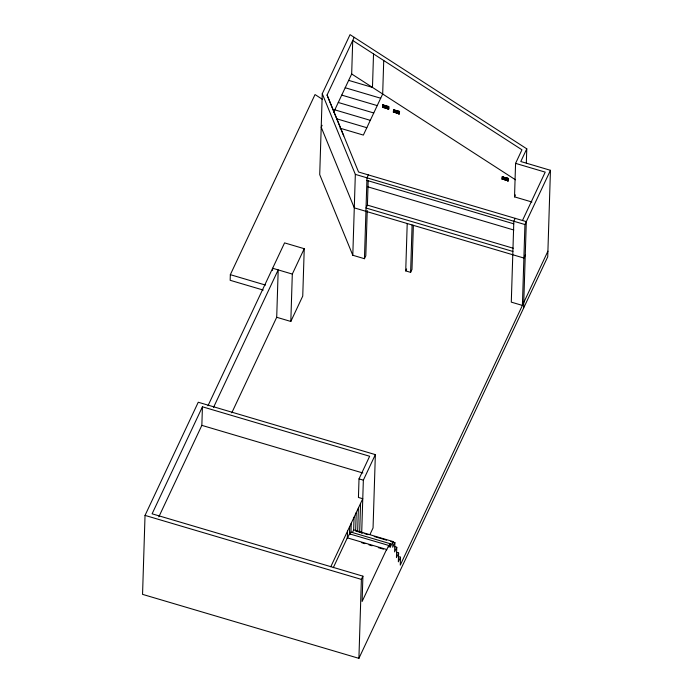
<?xml version="1.0" encoding="UTF-8"?>
<svg xmlns="http://www.w3.org/2000/svg" width="693" height="693" viewBox="0 0 693 693"><rect width="100%" height="100%" fill="white"/><g stroke="black" fill="none" stroke-linecap="round" stroke-linejoin="round"><path stroke-width="1.04" d="M369.932 534.58L373.051 527.962L375.355 454.625L198.25 402.243L145.036 515.401L142.55 594.36L358.905 658.35L547.73 256.808L550.45 170.305L520.798 161.53L526.775 148.83L350.043 34.65L322.262 93.728L319.716 174.61L352.798 255.258L364.449 258.706L365.817 255.795L367.238 210.559M158.844 516.822L201.845 425.363L202.434 406.8L369.655 456.254L359.017 478.88L358.437 497.453L362.76 498.726L330.778 566.744M322.245 99.22L315.038 94.56L230.336 274.671L230.163 280.293L263.253 290.081M272.574 270.417L272.644 268.252L292.307 274.073L290.817 321.457L276.706 317.281L278.196 269.898L213.531 407.406M207.978 405.76L284.572 242.888L304.236 248.7L302.746 296.084L290.817 321.457M333.506 112.612L351.672 73.969L352.728 40.48L521.95 149.801L515.575 163.366L514.527 196.864L531.903 202.001M352.798 255.258L355.336 174.376L322.262 93.728M347.548 531.089L347.314 538.461L349.489 533.844L349.714 526.472M349.818 534.572L350.979 532.111L351.256 523.198M352.46 532.458L353.664 529.902L354.062 517.238M356.228 512.621L355.648 531.011L362.881 533.151M364.449 258.706L366.987 177.824L368.355 174.913M512.881 251.446L366.043 208.021L367.411 205.111L368.174 180.838M357.666 531.401L358.402 508.004M373.527 53.915L372.47 87.413L348.666 80.371M359.676 531.886L360.568 503.387M361.685 533.09L363.349 480.154L375.355 454.625M358.905 658.35L361.382 579.391L362.907 576.16L152.105 513.816L202.434 406.8M362.907 576.16L362.11 601.489L386.581 549.454L347.332 537.846L333.281 567.714M383.731 60.508L382.675 94.005L363.357 135.083L340.038 128.188M382.605 107.285L382.761 105.024L388.686 106.817L388.643 109.07L382.891 106.999M388.383 106.869L388.019 108.862L388.383 106.869L383.29 105.362L382.926 107.354L382.917 104.773L382.796 107.043L388.712 108.792M383.619 106.427L383.342 107.155L383.619 106.575M384.953 107.268L385.135 107.684L385.291 107.224M385.308 106.393L385.325 105.726L385.369 106.211M386.443 107.597L386.304 108.03L386.781 107.701M387.474 108.377L388.037 107.883M388.704 109.087L388.842 106.54L382.857 104.808M393.286 112.188L393.624 109.676L393.607 112.257L393.971 110.265L399.064 111.772L398.7 113.765L399.064 111.772M394.724 111.547L395.027 110.906M395.972 112.127L395.972 112.266M395.989 111.296L396.006 110.629L397.089 110.949L397.072 111.616L396.457 111.547M396.457 111.097L396.006 110.629M396.621 111.149L396.673 111.296M397.072 111.616L397.089 110.949M397.574 113.106L397.124 112.509M399.549 111.486L399.385 113.99L393.511 111.894M386.581 549.454L386.555 550.069L388.73 545.452L349.489 533.844M388.73 545.452L388.686 546.994L390.22 543.719L350.979 532.111M390.22 543.719L390.107 547.47L392.905 541.51L353.664 529.902M392.905 541.51L392.723 547.236L394.897 542.619L390.765 541.398M394.897 542.619L394.603 551.871L396.777 547.262L394.715 546.647M396.777 547.262L396.448 557.614L398.622 552.997L396.561 552.39M413.366 225.294L411.98 269.447L410.611 272.358L405.726 270.911L407.215 223.527M398.622 552.997L398.345 561.815L400.519 557.198L398.449 556.583M400.519 557.198L400.268 565.141L547.903 251.187M410.611 272.358L412.101 224.974M502.061 179.253L502.217 176.992L508.142 178.742L508.151 181.055M508.186 180.786L502.269 179.037L502.373 176.732M502.737 177.33L502.373 179.322L502.737 177.33L507.83 178.837L507.467 180.83L507.83 178.837M503.664 179.374L504.235 178.881M504.409 179.089L504.4 179.227M504.755 178.361L504.773 177.694L504.816 178.17M505.838 178.681L505.864 178.014L505.448 178.361M503.309 179.253L508.177 180.691L508.29 178.508L502.304 176.767M526.333 162.846L526.775 148.83M550.45 170.305L524.939 224.541L522.401 305.422L511.287 302.131L513.834 221.249L515.194 218.347M523.587 308.134L526.308 221.63L358.55 172.011L327.07 95.036L354.201 37.335M385.81 106.124L385.828 106.35M385.975 106.176L385.992 106.393M508.16 180.752L502.234 178.95M322.115 125.286L321.205 127.226L354.288 207.874L523.891 258.039L525.259 255.128M292.307 274.073L304.236 248.7M231.765 412.855L276.706 317.281M383.29 105.362L382.969 106.046L388.063 107.554M384.494 106.826L384.217 107.415L384.78 106.913M386.599 108.117L386.867 107.536M387.17 107.484L386.893 108.203L386.304 107.891M393.971 110.265L393.65 110.949L398.744 112.457M395.175 111.729L395.192 112.405L395.469 111.677M395.634 112.023L395.824 112.448M397.28 113.02L397.548 112.439M399.523 111.443L399.324 113.973L393.503 111.971L393.546 109.719L399.489 111.46L393.425 109.927M405.726 270.911L406.635 268.971M504.747 179.192L504.253 179.409M506.609 179.582L506.34 180.163L505.76 179.859M507.198 179.617L506.921 180.336L507.493 179.704M514.527 196.864L515.436 194.924M522.479 220.495L545.218 172.133L515.575 163.366M345.201 87.742L380.691 98.233M341.736 95.106L377.226 105.605M382.692 107.372L388.617 109.122M338.271 102.477L373.752 112.976M334.806 109.849L370.287 120.339M336.408 118.72L366.822 127.711M502.416 178.006L507.51 179.513M355.336 174.376L524.939 224.541M366.909 180.397L513.747 223.83M367.983 186.885L513.79 230.007M367.411 205.111L513.21 248.233M230.336 274.671L265.497 285.074M201.845 425.363L362.881 472.998M359.017 478.88L363.349 480.154M364.942 533.766L368.044 534.675M374.246 536.512L386.633 540.176M361.772 542.74L364.873 543.659M369.005 544.88L372.098 545.789M378.3 547.626L383.463 549.151M145.036 515.401L361.382 579.391M351.672 73.969L515.445 179.773M327.07 95.036L343.737 135.906M386.408 106.046L386.391 106.713L386.408 106.046M508.238 178.465L502.217 177.036L508.246 178.465"/></g></svg>
